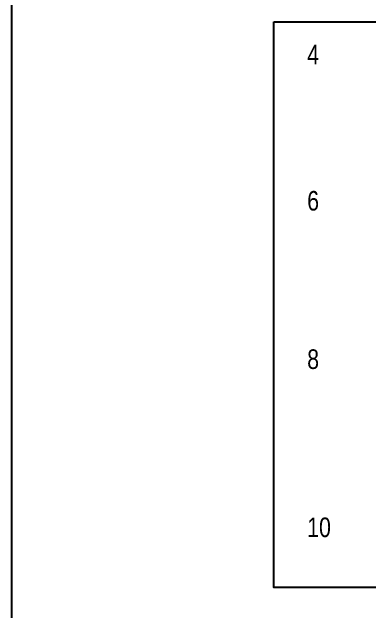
# Model space of a CAD drawing. Header units: centimetres. Extents: x -6122352 to 6876996, y -1694241 to 2592194.
# Drawn here: x 3211363 to 3302491, y 595968 to 749068 of the extents above; entities that cross this region are included whole.
import ezdxf

# ---------------------------------------------------------------- set-up
doc = ezdxf.new("R2010")
doc.units = ezdxf.units.CM
doc.header["$MEASUREMENT"] = 0
doc.layers.add('00-MI-DIM', color=7, linetype='Continuous')
doc.styles.add('Arial Narrow', font='ARIALN.TTF', dxfattribs={"width": 0.95, "height": 500})

msp = doc.modelspace()

# ---------------------------------------------------------------- linework, layer by layer
for points in [[(3211363.15958, 919491.60987), (4157693.39982, 919491.60987), (4157693.39982, -460680.45121), (3211363.15958, -460680.45121)], [(3278170.28592, 746509.13557), (3382558.05256, 746509.13557), (3382558.05256, 601982.50071), (3278170.28592, 601982.50071)]]:
    msp.add_lwpolyline(points, close=True)

# ---------------------------------------------------------------- texts
at = {"layer": '00-MI-DIM', "color": 6, "char_height": 5000, "attachment_point": 1, "style": 'Arial Narrow'}
for s, insert in [('4', (3286716.69717, 740702.40484)), ('6', (3286716.69717, 703316.44363)), ('8', (3286716.69717, 662835.57338)), ('10', (3286716.69717, 619860.10365))]:
    msp.add_mtext_dynamic_manual_height_columns(s, width=73699.0314771, gutter_width=2500, heights=[0], dxfattribs=dict(at, insert=insert))

doc.saveas('drawing.dxf')
